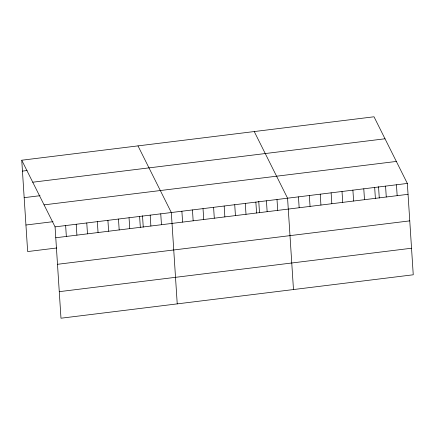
<?xml version="1.0" encoding="UTF-8"?>
<svg xmlns="http://www.w3.org/2000/svg" width="435" height="435" viewBox="0 0 435 435"><rect width="100%" height="100%" fill="white"/><g stroke="black" fill="none" stroke-linecap="round" stroke-linejoin="round"><path stroke-width="0.65" d="M21.75 160.216L374.018 116.787L407.345 183.434L413.25 274.784L60.982 318.213L55.071 226.863L21.75 160.216L27.655 251.566L56.719 247.983M22.451 171.102L27.079 170.531M32.745 182.211L385.019 138.781M24.17 197.653L40.025 195.701M44.076 204.869L396.345 161.439M25.942 225.015L53.021 221.676M55.071 226.863L407.345 183.434M55.778 237.749L408.046 194.32M57.491 264.301L409.765 220.871M59.263 291.662L411.532 248.227M254.247 131.555L287.573 198.202L293.478 289.547M137.998 145.888L171.319 212.536L177.23 303.88M396.454 184.777L397.16 195.663M385.568 186.12L386.269 197.006M378.537 186.642L379.276 198.017M374.676 187.463L375.383 198.349M363.79 188.806L364.492 199.687M352.899 190.149L353.606 201.03M342.013 191.487L342.715 202.373M331.122 192.83L331.829 203.716M320.236 194.173L320.938 205.059M309.345 195.516L310.052 206.402M298.459 196.859L299.16 207.745M277.003 199.502L277.704 210.388M266.432 200.807L267.139 211.693M258.765 201.405L259.499 212.786M255.867 202.112L256.568 212.992M245.296 203.411L246.003 214.297M234.731 204.716L235.433 215.602M224.161 206.016L224.868 216.902M213.596 207.321L214.297 218.207M203.025 208.626L203.732 219.512M192.455 209.926L193.162 220.811M181.89 211.231L182.591 222.116M160.754 213.835L161.456 224.721M150.184 215.14L150.891 226.026M142.517 215.738L143.251 227.119M139.619 216.44L140.32 227.326M129.048 217.745L129.755 228.631M118.483 219.05L119.185 229.93M107.913 220.349L108.614 231.235M97.342 221.654L98.049 232.54M86.777 222.954L87.478 233.84M76.207 224.259L76.913 235.145M65.641 225.564L66.343 236.444"/></g></svg>
